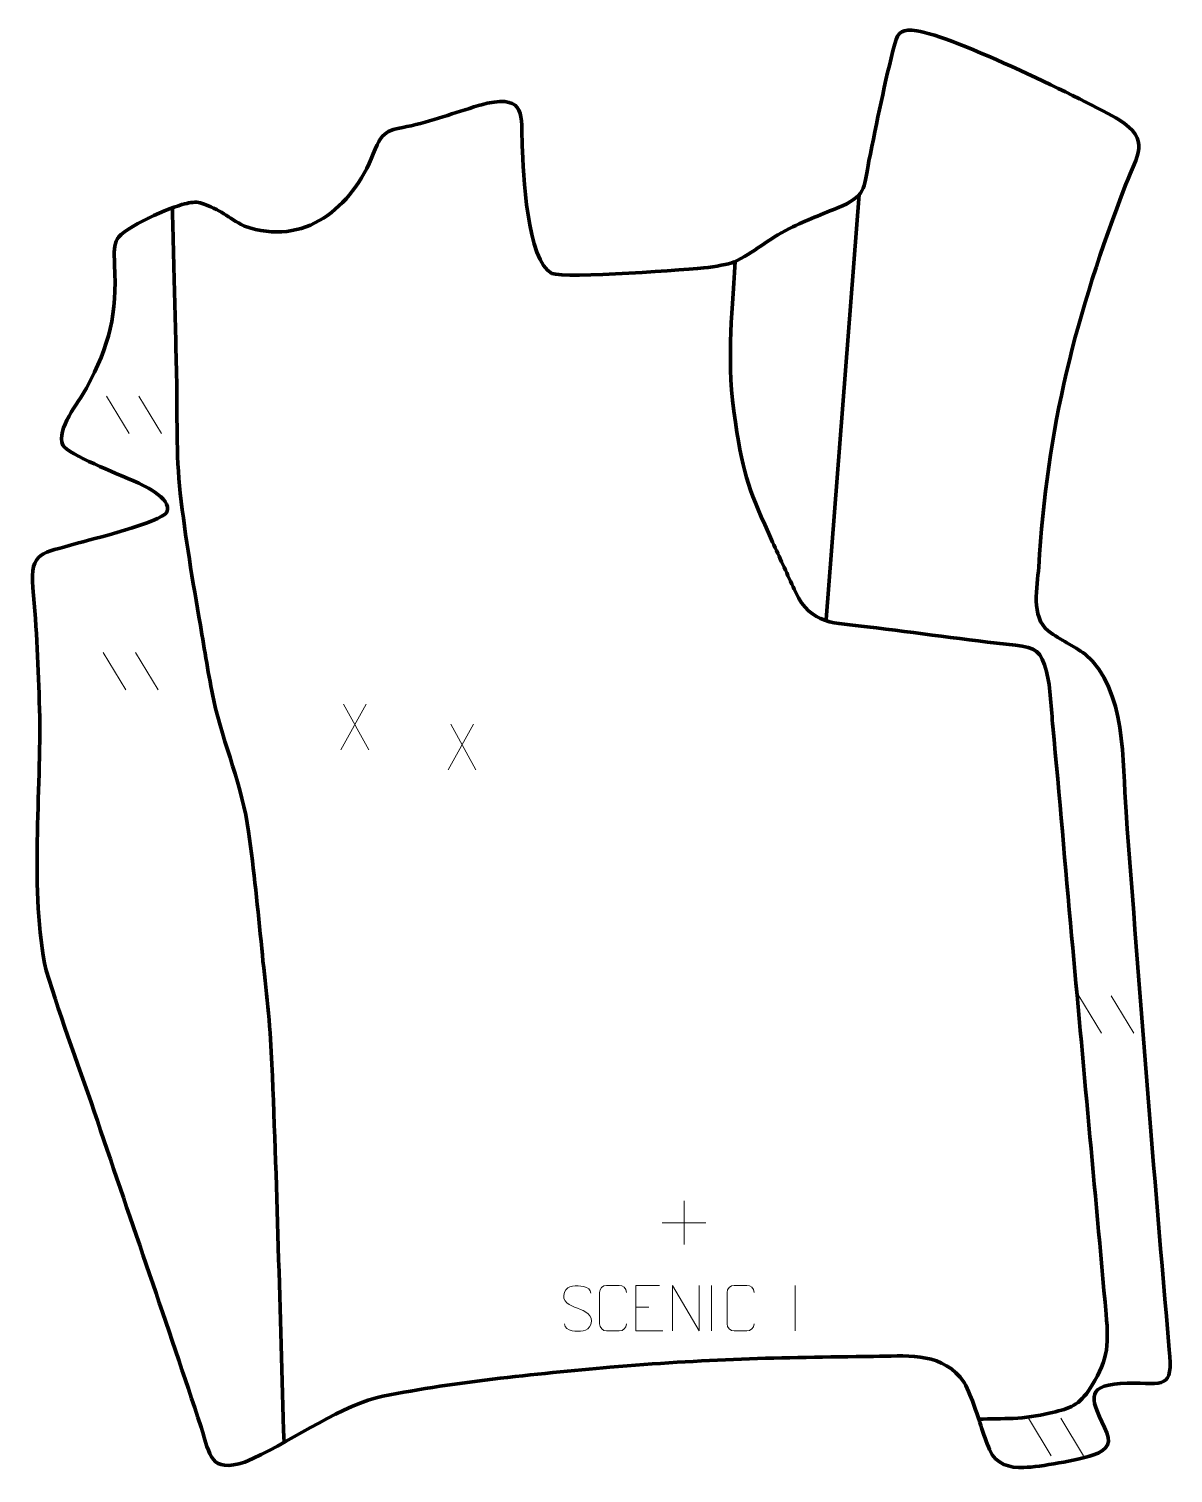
# Model space of a CAD drawing. Header units: millimetres. Extents: x 854 to 1481, y -16 to 776.
import ezdxf

# ---------------------------------------------------------------- set-up
doc = ezdxf.new("R2010")
doc.units = ezdxf.units.MM
doc.header["$MEASUREMENT"] = 0
doc.layers.add('layer 2', color=7, linetype='Continuous')
doc.layers.add('layer 3', color=7, linetype='Continuous')

msp = doc.modelspace()

# ---------------------------------------------------------------- linework, layer by layer
at = {"layer": 'layer 2', "color": 142, "lineweight": 158}
msp.add_open_spline([(1291.0572, 452.1198), (1291.0572, 452.1198), (1309.1485, 685.217), (1309.1485, 685.217)], degree=3, dxfattribs=at)
for points, knots in [([(993.6416, 0.469), (991.3419, 71.8005), (989.9234, 143.5215), (986.6829, 214.7763), (986.6829, 214.7763), (985.8437, 233.2273), (983.1916, 252.996), (981.4132, 271.557), (981.4132, 271.557), (979.3604, 292.9824), (977.1227, 314.3256), (974.2145, 335.6555), (974.2145, 335.6555), (970.7707, 360.3959), (960.5486, 383.3376), (955.0606, 407.6886), (955.0606, 407.6886), (952.1978, 421.3784), (950.1216, 435.2586), (947.7448, 449.0418), (947.7448, 449.0418), (943.5401, 473.1283), (939.5638, 497.1152), (936.7093, 521.409), (936.7093, 521.409), (934.2901, 542.6798), (935.229, 564.8394), (934.7234, 586.2765), (934.7234, 586.2765), (934.2634, 604.3128), (933.8135, 622.3493), (933.3584, 640.3857), (933.3584, 640.3857), (933.1054, 650.4049), (932.8524, 660.4241), (932.5994, 670.4434), (932.5994, 670.4434), (932.5362, 672.9482), (932.4729, 675.453), (932.4097, 677.9578)], [0, 0, 0, 0, 0.09090909, 0.09090909, 0.09090909, 0.09090909, 0.18181818, 0.18181818, 0.18181818, 0.18181818, 0.27272727, 0.27272727, 0.27272727, 0.27272727, 0.36363636, 0.36363636, 0.36363636, 0.36363636, 0.45454545, 0.45454545, 0.45454545, 0.45454545, 0.54545455, 0.54545455, 0.54545455, 0.54545455, 0.63636364, 0.63636364, 0.63636364, 0.63636364, 0.72727273, 0.72727273, 0.72727273, 0.72727273, 0.81818182, 0.81818182, 0.81818182, 0.81818182, 1, 1, 1, 1]), ([(1241.0963, 648.4981), (1239.3048, 615.5006), (1236.1913, 593.9039), (1241.2667, 560.2991), (1241.2667, 560.2991), (1245.8851, 529.7204), (1248.8893, 522.662), (1261.7062, 494.4984), (1261.7062, 494.4984), (1265.4289, 486.3181), (1269.1557, 478.1417), (1272.9241, 469.9822), (1272.9241, 469.9822), (1272.9241, 469.9822), (1273.5571, 468.6184), (1273.5571, 468.6184), (1273.5571, 468.6184), (1273.5571, 468.6184), (1274.1924, 467.2552), (1274.1924, 467.2552), (1274.1924, 467.2552), (1282.7832, 448.9035), (1295.5641, 450.2867), (1313.5841, 448.0861), (1313.5841, 448.0861), (1340.7063, 444.7739), (1367.7107, 440.9091), (1394.8884, 437.9705), (1394.8884, 437.9705), (1405.8903, 436.8027), (1409.0997, 434.513), (1411.9528, 423.4581), (1411.9528, 423.4581), (1414.2079, 414.7203), (1414.5544, 402.5363), (1415.397, 393.3137), (1415.397, 393.3137), (1419.0947, 355.045), (1422.2344, 316.7214), (1425.7186, 278.4324), (1425.7186, 278.4324), (1432.0235, 209.2516), (1438.3922, 140.0767), (1444.642, 70.8909), (1444.642, 70.8909), (1446.3066, 52.4573), (1445.421, 44.5183), (1434.9086, 28.83), (1434.9086, 28.83), (1428.9254, 19.9008), (1423.3298, 18.8616), (1413.427, 16.5262), (1413.427, 16.5262), (1407.1717, 15.0753), (1400.1564, 13.8763), (1393.7318, 13.6337), (1393.7318, 13.6337), (1387.4097, 13.5048), (1381.0885, 13.411), (1374.7635, 13.2736)], [0, 0, 0, 0, 0.0625, 0.0625, 0.0625, 0.0625, 0.125, 0.125, 0.125, 0.125, 0.1875, 0.1875, 0.1875, 0.1875, 0.25, 0.25, 0.25, 0.25, 0.3125, 0.3125, 0.3125, 0.3125, 0.375, 0.375, 0.375, 0.375, 0.4375, 0.4375, 0.4375, 0.4375, 0.5, 0.5, 0.5, 0.5, 0.5625, 0.5625, 0.5625, 0.5625, 0.625, 0.625, 0.625, 0.625, 0.6875, 0.6875, 0.6875, 0.6875, 0.75, 0.75, 0.75, 0.75, 0.8125, 0.8125, 0.8125, 0.8125, 0.875, 0.875, 0.875, 0.875, 1, 1, 1, 1])]:
    msp.add_open_spline(points, degree=3, knots=knots, dxfattribs=at)
at = {"layer": 'layer 2', "color": 250, "lineweight": 9}
for points in [[(896.3409, 574.693), (896.3409, 574.693), (908.7052, 554.1487), (908.7052, 554.1487)], [(914.0708, 574.693), (914.0708, 574.693), (926.4351, 554.1487), (926.4351, 554.1487)], [(894.486, 433.9346), (894.486, 433.9346), (906.8503, 413.3903), (906.8503, 413.3903)], [(912.2159, 433.9346), (912.2159, 433.9346), (924.5802, 413.3903), (924.5802, 413.3903)], [(1038.6352, 405.5283), (1038.6352, 405.5283), (1024.8946, 380.6325), (1024.8946, 380.6325)], [(1026.3492, 405.5283), (1026.3492, 405.5283), (1040.0898, 380.5748), (1040.0898, 380.5748)], [(1097.5051, 394.5481), (1097.5051, 394.5481), (1083.7645, 369.6523), (1083.7645, 369.6523)], [(1085.2191, 394.5481), (1085.2191, 394.5481), (1098.9597, 369.5946), (1098.9597, 369.5946)], [(1429.7411, 245.5512), (1429.7411, 245.5512), (1442.1054, 225.0069), (1442.1054, 225.0069)], [(1447.471, 245.5512), (1447.471, 245.5512), (1459.8353, 225.0069), (1459.8353, 225.0069)], [(1213.1443, 133.0506), (1213.1443, 133.0506), (1213.1443, 109.0727), (1213.1443, 109.0727)], [(1201.1554, 121.0616), (1201.1554, 121.0616), (1225.1333, 121.0616), (1225.1333, 121.0616)], [(1228.1142, 86.6563), (1228.1142, 86.6563), (1228.1142, 61.6822), (1228.1142, 61.6822)], [(1274.1142, 86.6563), (1274.1142, 86.6563), (1274.1142, 61.6822), (1274.1142, 61.6822)], [(1186.6813, 74.7663), (1186.6813, 74.7663), (1193.8494, 74.7663), (1193.8494, 74.7663)], [(1402.1209, 13.7423), (1402.1209, 13.7423), (1414.4852, -6.802), (1414.4852, -6.802)], [(1419.8508, 13.7423), (1419.8508, 13.7423), (1432.2151, -6.802), (1432.2151, -6.802)]]:
    msp.add_open_spline(points, degree=3, dxfattribs=at)
for points, knots in [([(1154.6916, 74.1474), (1150.4433, 75.6178), (1145.5352, 77.4136), (1147.5403, 82.9339), (1147.5403, 82.9339), (1149.0438, 87.0738), (1154.2574, 86.6853), (1157.861, 86.0842), (1157.861, 86.0842), (1160.7216, 85.607), (1161.5863, 84.3938), (1161.8969, 82.3097)], [0, 0, 0, 0, 0.25, 0.25, 0.25, 0.25, 0.5, 0.5, 0.5, 0.5, 1, 1, 1, 1]), ([(1181.5372, 65.5102), (1181.3974, 63.1868), (1179.7202, 61.7072), (1177.5725, 61.6964), (1177.5725, 61.6964), (1175.2406, 61.6968), (1172.9087, 61.6968), (1170.5772, 61.6964), (1170.5772, 61.6964), (1168.6522, 61.591), (1166.6801, 63.4755), (1166.6913, 65.4928), (1166.6913, 65.4928), (1166.6917, 71.2629), (1166.6917, 77.0326), (1166.6913, 82.8019), (1166.6913, 82.8019), (1166.6955, 84.94), (1168.4422, 86.6592), (1170.5946, 86.6457), (1170.5946, 86.6457), (1172.9203, 86.6457), (1175.2464, 86.6457), (1177.5725, 86.6457), (1177.5725, 86.6457), (1179.5191, 86.6812), (1181.5105, 85.1897), (1181.5372, 82.7521)], [0, 0, 0, 0, 0.125, 0.125, 0.125, 0.125, 0.25, 0.25, 0.25, 0.25, 0.375, 0.375, 0.375, 0.375, 0.5, 0.5, 0.5, 0.5, 0.625, 0.625, 0.625, 0.625, 0.75, 0.75, 0.75, 0.75, 1, 1, 1, 1]), ([(1199.5552, 86.646), (1199.5552, 86.646), (1186.6813, 86.646), (1186.6813, 86.646), (1186.6813, 86.646), (1186.6813, 86.646), (1186.6813, 61.6924), (1186.6813, 61.6924), (1186.6813, 61.6924), (1186.6813, 61.6924), (1201.5471, 61.6924), (1201.5471, 61.6924)], [0, 0, 0, 0, 0.25, 0.25, 0.25, 0.25, 0.5, 0.5, 0.5, 0.5, 1, 1, 1, 1]), ([(1206.7868, 61.6925), (1206.7868, 61.6925), (1206.7868, 86.646), (1206.7868, 86.646), (1206.7868, 86.646), (1206.7868, 86.646), (1221.4416, 61.6925), (1221.4416, 61.6925), (1221.4416, 61.6925), (1221.4416, 61.6925), (1221.4416, 86.646), (1221.4416, 86.646)], [0, 0, 0, 0, 0.25, 0.25, 0.25, 0.25, 0.5, 0.5, 0.5, 0.5, 1, 1, 1, 1]), ([(1251.5372, 65.5102), (1251.3974, 63.1868), (1249.7202, 61.7072), (1247.5725, 61.6964), (1247.5725, 61.6964), (1245.2406, 61.6968), (1242.9087, 61.6968), (1240.5772, 61.6964), (1240.5772, 61.6964), (1238.6522, 61.591), (1236.6801, 63.4755), (1236.6913, 65.4928), (1236.6913, 65.4928), (1236.6917, 71.2629), (1236.6917, 77.0326), (1236.6913, 82.8019), (1236.6913, 82.8019), (1236.6955, 84.94), (1238.4422, 86.6592), (1240.5946, 86.6457), (1240.5946, 86.6457), (1242.9203, 86.6457), (1245.2464, 86.6457), (1247.5725, 86.6457), (1247.5725, 86.6457), (1249.5191, 86.6812), (1251.5105, 85.1897), (1251.5372, 82.7521)], [0, 0, 0, 0, 0.125, 0.125, 0.125, 0.125, 0.25, 0.25, 0.25, 0.25, 0.375, 0.375, 0.375, 0.375, 0.5, 0.5, 0.5, 0.5, 0.625, 0.625, 0.625, 0.625, 0.75, 0.75, 0.75, 0.75, 1, 1, 1, 1]), ([(1154.6916, 74.1473), (1158.7102, 72.5006), (1163.7397, 70.6123), (1161.9057, 65.252), (1161.9057, 65.252), (1160.4459, 60.9856), (1155.5351, 61.2423), (1151.809, 61.797), (1151.809, 61.797), (1149.059, 62.2068), (1147.8381, 63.4203), (1147.4601, 65.5325)], [0, 0, 0, 0, 0.25, 0.25, 0.25, 0.25, 0.5, 0.5, 0.5, 0.5, 1, 1, 1, 1])]:
    msp.add_open_spline(points, degree=3, knots=knots, dxfattribs=at)
at = {"layer": 'layer 3', "color": 242, "lineweight": 158}
msp.add_open_spline([(947.6649, 680.6837), (959.3298, 677.119), (962.4628, 672.5394), (971.9036, 667.9698), (971.9036, 667.9698), (1004.7448, 656.1859), (1031.0182, 678.0872), (1042.6359, 707.6675), (1042.6359, 707.6675), (1048.4461, 722.4609), (1051.2528, 720.0419), (1066.0343, 723.6497), (1066.0343, 723.6497), (1079.4216, 727.0875), (1092.0539, 731.8469), (1105.1672, 735.4292), (1105.1672, 735.4292), (1126.3457, 739.5133), (1123.7135, 728.8027), (1124.3276, 711.897), (1124.3276, 711.897), (1124.88, 697.5539), (1126.8964, 648.709), (1140.65, 641.9374), (1140.65, 641.9374), (1147.8261, 639.1143), (1217.3058, 644.0883), (1226.4035, 645.3097), (1226.4035, 645.3097), (1233.1381, 646.2139), (1238.8663, 647.2783), (1242.2381, 649.0288), (1242.2381, 649.0288), (1253.2963, 654.7698), (1260.988, 662.1159), (1272.7367, 667.5515), (1272.7367, 667.5515), (1282.0335, 671.8527), (1290.5953, 675.1783), (1299.9363, 679.0898), (1299.9363, 679.0898), (1313.5405, 685.1777), (1311.7846, 690.4237), (1314.5055, 703.676), (1314.5055, 703.676), (1318.9215, 724.8987), (1323.2075, 747.1384), (1328.7058, 768.0325), (1328.7058, 768.0325), (1330.4957, 774.834), (1333.0004, 776.1596), (1340.7143, 775.1118), (1340.7143, 775.1118), (1360.5544, 772.4169), (1434.6245, 736.3993), (1451.7425, 726.2636), (1451.7425, 726.2636), (1469.1704, 715.3376), (1461.9073, 706.9192), (1455.4598, 690.9149), (1455.4598, 690.9149), (1428.0906, 619.7934), (1412.0845, 557.1034), (1407.6619, 480.7588), (1407.6619, 480.7588), (1406.8981, 469.8023), (1403.1559, 453.7686), (1412.9, 445.7881), (1412.9, 445.7881), (1420.0738, 440.5208), (1426.3334, 437.6868), (1433.2059, 433.0946), (1433.2059, 433.0946), (1455.8947, 413.3838), (1453.4925, 374.0351), (1455.5738, 346.472), (1455.5738, 346.472), (1462.9698, 248.0776), (1470.6854, 149.6805), (1479.3143, 51.3863), (1479.3143, 51.3863), (1481.3912, 29.6583), (1476.9083, 32.8946), (1456.3558, 33.0883), (1456.3558, 33.0883), (1433.7631, 32.0401), (1435.1839, 26.0741), (1443.8449, 8.5915), (1443.8449, 8.5915), (1447.8853, 0.4356), (1446.1969, -3.4306), (1437.1723, -6.5336), (1437.1723, -6.5336), (1428.8449, -9.1517), (1408.7443, -12.9581), (1399.4805, -13.2725), (1399.4805, -13.2725), (1391.6542, -13.5383), (1384.1675, -11.6418), (1380.6799, -3.4515), (1380.6799, -3.4515), (1377.2592, 4.5819), (1374.5634, 14.7456), (1371.2607, 23.2884), (1371.2607, 23.2884), (1369.5521, 27.7079), (1367.6325, 32.5636), (1364.6506, 36.2879), (1364.6506, 36.2879), (1352.3167, 50.3378), (1334.1225, 47.8504), (1317.0119, 47.6861), (1317.0119, 47.6861), (1266.1332, 47.2126), (1223.1143, 46.1726), (1172.4365, 41.7198), (1172.4365, 41.7198), (1132.47, 38.2348), (1083.2597, 33.3461), (1044.2164, 25.0241), (1044.2164, 25.0241), (1020.8558, 18.5327), (995.5277, -0.4378), (972.2285, -10.2578), (972.2285, -10.2578), (952.9456, -16.3505), (953.3115, -6.9702), (948.1431, 8.877), (948.1431, 8.877), (929.7406, 64.9789), (910.0779, 120.8594), (891.2878, 176.8906), (891.2878, 176.8906), (882.1001, 204.1326), (871.5083, 232.1059), (863.1795, 259.4538), (863.1795, 259.4538), (853.6884, 302.1598), (860.7516, 357.891), (859.5141, 402.7508), (859.5141, 402.7508), (858.8934, 425.4726), (857.9591, 446.7614), (855.8525, 469.4274), (855.8525, 469.4274), (854.2612, 489.984), (861.2699, 488.1766), (879.0014, 493.5632), (879.0014, 493.5632), (887.2901, 495.8532), (926.3009, 505.3065), (929.3857, 511.0026), (929.3857, 511.0026), (932.5217, 518.9878), (915.2894, 526.226), (909.8521, 528.6568), (909.8521, 528.6568), (902.8654, 531.7357), (875.3836, 542.5978), (872.3, 547.7278), (872.3, 547.7278), (868.498, 556.3768), (880.8972, 571.0307), (885.2161, 579.039), (885.2161, 579.039), (898.1917, 603.0988), (902.04, 619.3581), (900.6933, 646.7052), (900.6933, 646.7052), (900.3043, 653.8965), (900.5449, 657.9108), (902.0875, 660.7743), (902.0875, 660.7743), (905.5432, 667.1893), (932.094, 678.5635), (939.1499, 680.1651), (939.1499, 680.1651), (942.2695, 680.8732), (945.2657, 681.4168), (947.6649, 680.6837)], degree=3, knots=[0, 0, 0, 0, 0.02173913, 0.02173913, 0.02173913, 0.02173913, 0.04347826, 0.04347826, 0.04347826, 0.04347826, 0.06521739, 0.06521739, 0.06521739, 0.06521739, 0.08695652, 0.08695652, 0.08695652, 0.08695652, 0.10869565, 0.10869565, 0.10869565, 0.10869565, 0.13043478, 0.13043478, 0.13043478, 0.13043478, 0.15217391, 0.15217391, 0.15217391, 0.15217391, 0.17391304, 0.17391304, 0.17391304, 0.17391304, 0.19565217, 0.19565217, 0.19565217, 0.19565217, 0.2173913, 0.2173913, 0.2173913, 0.2173913, 0.23913043, 0.23913043, 0.23913043, 0.23913043, 0.26086957, 0.26086957, 0.26086957, 0.26086957, 0.2826087, 0.2826087, 0.2826087, 0.2826087, 0.30434783, 0.30434783, 0.30434783, 0.30434783, 0.32608696, 0.32608696, 0.32608696, 0.32608696, 0.34782609, 0.34782609, 0.34782609, 0.34782609, 0.36956522, 0.36956522, 0.36956522, 0.36956522, 0.39130435, 0.39130435, 0.39130435, 0.39130435, 0.41304348, 0.41304348, 0.41304348, 0.41304348, 0.43478261, 0.43478261, 0.43478261, 0.43478261, 0.45652174, 0.45652174, 0.45652174, 0.45652174, 0.47826087, 0.47826087, 0.47826087, 0.47826087, 0.5, 0.5, 0.5, 0.5, 0.52173913, 0.52173913, 0.52173913, 0.52173913, 0.54347826, 0.54347826, 0.54347826, 0.54347826, 0.56521739, 0.56521739, 0.56521739, 0.56521739, 0.58695652, 0.58695652, 0.58695652, 0.58695652, 0.60869565, 0.60869565, 0.60869565, 0.60869565, 0.63043478, 0.63043478, 0.63043478, 0.63043478, 0.65217391, 0.65217391, 0.65217391, 0.65217391, 0.67391304, 0.67391304, 0.67391304, 0.67391304, 0.69565217, 0.69565217, 0.69565217, 0.69565217, 0.7173913, 0.7173913, 0.7173913, 0.7173913, 0.73913043, 0.73913043, 0.73913043, 0.73913043, 0.76086957, 0.76086957, 0.76086957, 0.76086957, 0.7826087, 0.7826087, 0.7826087, 0.7826087, 0.80434783, 0.80434783, 0.80434783, 0.80434783, 0.82608696, 0.82608696, 0.82608696, 0.82608696, 0.84782609, 0.84782609, 0.84782609, 0.84782609, 0.86956522, 0.86956522, 0.86956522, 0.86956522, 0.89130435, 0.89130435, 0.89130435, 0.89130435, 0.91304348, 0.91304348, 0.91304348, 0.91304348, 0.93478261, 0.93478261, 0.93478261, 0.93478261, 0.95652174, 0.95652174, 0.95652174, 0.95652174, 1, 1, 1, 1], dxfattribs=at)

doc.saveas('drawing.dxf')
